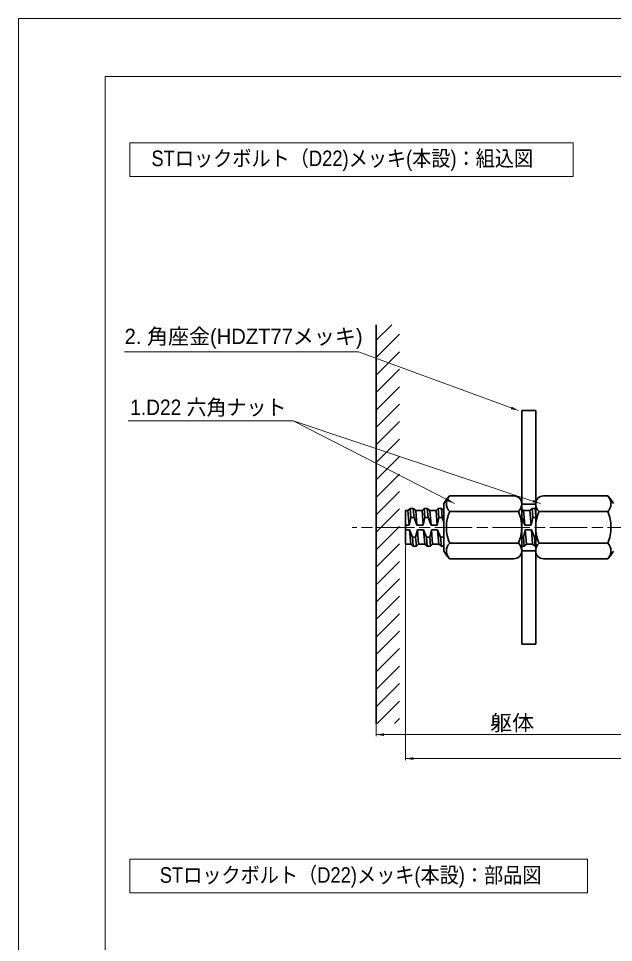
# Model space of a CAD drawing. Units: millimetres at full size, sheet at 1:2; details may follow other scales. Extents: x 2002 to 3684, y 1015 to 2203.
# Drawn here: x 2002 to 2385, y 1609 to 2203 of the extents above; entities that cross this region are included whole.
import ezdxf
from ezdxf.enums import TextEntityAlignment as Align

# ---------------------------------------------------------------- set-up
doc = ezdxf.new("R2010")
doc.units = ezdxf.units.MM
doc.header["$LTSCALE"] = 2
doc.linetypes.add('CHAIN', pattern=[18.5, 12, -1.5, 3.5, -1.5])
for name, color, linetype, lineweight in [('1 外形線', 7, 'Continuous', 35), ('2 細い実線', 3, 'Continuous', 20), ('4中心線', 1, 'CHAIN', 15), ('6寸法線', 4, 'Continuous', 13), ('7 枠・タイトル', 7, 'Continuous', 13), ('Defpoints_2', 7, 'Continuous', 13)]:
    doc.layers.add(name, color=color, linetype=linetype, lineweight=lineweight)
doc.styles.add('ＭＳ Ｐゴシック', font='')
doc.styles.get('ＭＳ Ｐゴシック').set_extended_font_data('MS PGothic')

# ---------------------------------------------------------------- blocks, each defined once
blk = doc.blocks.new('filled_arrow')
at = {"color": 0, "linetype": 'Continuous', "lineweight": -2}
blk.add_solid([(7.5, 1.25), (0, 0), (7.5, -1.25)], dxfattribs=at)

msp = doc.modelspace()

# ---------------------------------------------------------------- hatches: boundary and pattern name
at = {"layer": '2 細い実線'}
h = msp.add_hatch(dxfattribs=at)
h.set_pattern_fill('USER', color=256, style=0, pattern_type=2)
h.set_pattern_definition([(45, (2002.976, 1015.115), (-5.61266, 5.61266), [])])
h.paths.add_polyline_path([(2247.068, 1877.496), (2247.068, 1876.007), (2247.068, 1874.497), (2247.068, 1866.646), (2247.069, 1749.954), (2232.069, 1749.954), (2232.068, 1876.006), (2232.067, 2006.271), (2247.067, 2006.271), (2247.068, 1885.347)])

# ---------------------------------------------------------------- linework, layer by layer
at = {"layer": '1 外形線'}
for p, q in [((2232.069, 1749.954), (2232.067, 2006.271)), ((2325.591, 1891.008), (2325.593, 1951.011)), ((2334.593, 1951.011), (2325.593, 1951.011)), ((2334.593, 1951.011), (2334.591, 1891.008)), ((2320.592, 1896.208), (2279.182, 1896.208)), ((2339.591, 1896.207), (2381.001, 1896.205)), ((2275.592, 1876.008), (2275.592, 1891.367)), ((2334.591, 1891.008), (2325.591, 1891.008)), ((2325.592, 1876.008), (2325.592, 1891.208)), ((2334.589, 1876.008), (2334.59, 1891.208)), ((2250.847, 1886.765), (2250.848, 1865.265)), ((2252.513, 1886.747), (2250.847, 1886.747)), ((2253.906, 1888.097), (2252.513, 1886.747)), ((2253.277, 1877.497), (2252.513, 1886.747)), ((2254.382, 1882.347), (2253.906, 1888.097)), ((2255.907, 1888.096), (2253.906, 1888.097)), ((2255.907, 1888.096), (2257.523, 1886.747)), ((2256.382, 1882.346), (2255.907, 1888.096)), ((2258.287, 1877.497), (2257.523, 1886.747)), ((2261.536, 1886.747), (2257.523, 1886.747)), ((2262.929, 1888.097), (2261.536, 1886.747)), ((2262.3, 1877.497), (2261.536, 1886.747)), ((2263.405, 1882.347), (2262.929, 1888.097)), ((2264.93, 1888.096), (2262.929, 1888.097)), ((2264.93, 1888.096), (2266.546, 1886.747)), ((2265.405, 1882.346), (2264.93, 1888.096)), ((2267.31, 1877.497), (2266.546, 1886.747)), ((2270.559, 1886.747), (2266.546, 1886.747)), ((2271.952, 1888.096), (2270.559, 1886.747)), ((2271.323, 1877.497), (2270.559, 1886.747)), ((2272.428, 1882.346), (2271.952, 1888.096)), ((2273.953, 1888.096), (2271.952, 1888.096)), ((2273.953, 1888.096), (2275.569, 1886.747)), ((2274.428, 1882.346), (2273.953, 1888.096)), ((2275.592, 1886.466), (2275.569, 1886.747)), ((2275.592, 1886.747), (2275.569, 1886.747)), ((2323.455, 1886.123), (2279.347, 1886.123)), ((2325.592, 1887.762), (2326.807, 1886.748)), ((2325.665, 1882.348), (2325.593, 1883.225)), ((2330.82, 1886.749), (2326.807, 1886.748)), ((2327.571, 1877.498), (2326.807, 1886.748)), ((2332.214, 1888.098), (2330.821, 1886.748)), ((2331.585, 1877.498), (2330.821, 1886.748)), ((2334.213, 1888.098), (2332.214, 1888.098)), ((2332.689, 1882.348), (2332.214, 1888.098)), ((2334.213, 1888.098), (2334.59, 1887.783)), ((2334.59, 1883.548), (2334.213, 1888.098)), ((2336.728, 1886.123), (2380.835, 1886.12)), ((2253.277, 1877.497), (2250.848, 1877.497)), ((2254.382, 1882.347), (2253.277, 1877.497)), ((2254.382, 1882.347), (2256.382, 1882.346)), ((2256.382, 1882.346), (2258.287, 1877.497)), ((2262.3, 1877.497), (2258.287, 1877.497)), ((2263.405, 1882.347), (2262.3, 1877.497)), ((2263.405, 1882.347), (2265.405, 1882.346)), ((2265.405, 1882.346), (2267.31, 1877.497)), ((2271.323, 1877.497), (2267.31, 1877.497)), ((2272.428, 1882.346), (2271.323, 1877.497)), ((2272.428, 1882.346), (2274.428, 1882.346)), ((2274.428, 1882.346), (2275.593, 1879.382)), ((2325.593, 1882.348), (2325.665, 1882.348)), ((2325.665, 1882.348), (2327.571, 1877.498)), ((2331.584, 1877.498), (2327.571, 1877.498)), ((2332.689, 1882.348), (2331.585, 1877.498)), ((2332.689, 1882.348), (2334.59, 1882.348)), ((2253.525, 1874.497), (2250.848, 1874.497)), ((2254.289, 1865.247), (2253.525, 1874.497)), ((2255.431, 1869.647), (2253.525, 1874.497)), ((2257.431, 1869.647), (2258.535, 1874.498)), ((2259.299, 1865.247), (2258.535, 1874.497)), ((2262.548, 1874.497), (2258.535, 1874.497)), ((2263.312, 1865.247), (2262.548, 1874.497)), ((2264.454, 1869.646), (2262.548, 1874.497)), ((2266.454, 1869.647), (2267.558, 1874.497)), ((2268.322, 1865.247), (2267.558, 1874.497)), ((2271.571, 1874.497), (2267.558, 1874.497)), ((2272.335, 1865.247), (2271.571, 1874.497)), ((2273.477, 1869.646), (2271.571, 1874.497)), ((2275.592, 1876.008), (2275.592, 1860.649)), ((2325.592, 1876.008), (2325.592, 1860.808)), ((2326.714, 1869.649), (2327.819, 1874.499)), ((2331.832, 1874.499), (2327.819, 1874.499)), ((2328.583, 1865.248), (2327.819, 1874.498)), ((2332.597, 1865.248), (2331.833, 1874.498)), ((2333.738, 1869.648), (2331.833, 1874.498)), ((2334.589, 1876.008), (2334.589, 1860.808)), ((2254.289, 1865.247), (2250.848, 1865.247)), ((2255.906, 1863.897), (2254.289, 1865.247)), ((2255.906, 1863.897), (2255.431, 1869.647)), ((2255.431, 1869.647), (2257.431, 1869.647)), ((2257.906, 1863.896), (2257.431, 1869.647)), ((2257.906, 1863.896), (2259.299, 1865.247)), ((2263.312, 1865.247), (2259.299, 1865.247)), ((2264.929, 1863.897), (2263.312, 1865.247)), ((2264.454, 1869.646), (2266.454, 1869.647)), ((2264.929, 1863.897), (2264.454, 1869.646)), ((2266.929, 1863.896), (2266.454, 1869.647)), ((2266.929, 1863.896), (2268.322, 1865.247)), ((2272.335, 1865.247), (2268.322, 1865.247)), ((2273.952, 1863.896), (2272.335, 1865.247)), ((2273.477, 1869.646), (2275.477, 1869.647)), ((2273.952, 1863.896), (2273.477, 1869.646)), ((2275.477, 1869.647), (2275.593, 1870.156)), ((2275.593, 1868.242), (2275.477, 1869.647)), ((2323.455, 1865.893), (2279.347, 1865.893)), ((2325.593, 1869.648), (2326.714, 1869.649)), ((2327.189, 1863.898), (2326.714, 1869.649)), ((2327.189, 1863.898), (2328.583, 1865.248)), ((2332.597, 1865.248), (2328.583, 1865.248)), ((2334.214, 1863.898), (2332.597, 1865.248)), ((2334.214, 1863.898), (2333.738, 1869.648)), ((2333.738, 1869.648), (2334.589, 1869.648)), ((2336.727, 1865.893), (2380.834, 1865.89)), ((2257.906, 1863.896), (2255.906, 1863.897)), ((2266.929, 1863.896), (2264.929, 1863.897)), ((2275.593, 1863.896), (2273.952, 1863.896)), ((2325.59, 1861.008), (2325.589, 1801.011)), ((2334.59, 1861.008), (2325.59, 1861.008)), ((2327.189, 1863.898), (2325.592, 1863.898)), ((2334.589, 1863.898), (2334.214, 1863.898)), ((2334.589, 1801.011), (2334.59, 1861.008)), ((2320.592, 1855.808), (2279.182, 1855.808)), ((2339.588, 1855.807), (2380.999, 1855.805)), ((2334.589, 1801.011), (2325.589, 1801.011))]:
    msp.add_line(p, q, dxfattribs=at)
for centre, radius, start, end in [((2301.362, 1876.008), 30, 137.67514, 149.20449), ((2284.425, 1891.25), 7.216, 136.60274, 225.27705), ((2320.592, 1891.208), 5, 0, 90), ((2339.59, 1891.207), 5, 89.99696, 179.99696), ((2375.757, 1891.248), 7.216, 314.71991, 43.39422), ((2358.819, 1876.006), 30, 30.79248, 42.32182), ((2318.576, 1891.165), 7.016, 314.05313, 0.1882), ((2341.606, 1891.165), 7.016, 179.80877, 225.94383), ((2302.21, 1876.008), 25, 156.13394, 180), ((2300.592, 1876.008), 25, 0, 23.86606), ((2359.589, 1876.006), 25, 156.1309, 179.99696), ((2357.972, 1876.006), 25, 359.99696, 23.86302), ((2302.21, 1876.008), 25, 180, 203.86606), ((2300.592, 1876.008), 25, 336.13394, 0), ((2359.589, 1876.006), 25, 179.99696, 203.86302), ((2357.972, 1876.006), 25, 336.1309, 359.99696), ((2284.425, 1860.766), 7.216, 134.72295, 223.39726), ((2318.576, 1860.85), 7.016, 359.8118, 45.94687), ((2341.605, 1860.85), 7.016, 134.0501, 180.18516), ((2375.756, 1860.763), 7.216, 316.5997, 45.27402), ((2301.362, 1876.008), 30, 210.79551, 222.32486), ((2320.592, 1860.808), 5, 270, 0), ((2339.589, 1860.807), 5, 179.99696, 269.99696), ((2358.819, 1876.006), 30, 317.67211, 329.20145)]:
    msp.add_arc(centre, radius, start, end, dxfattribs=at)
at = {"layer": '4中心線'}
msp.add_line((3440.741, 1876.008), (2216.578, 1876.008), dxfattribs=at)
at = {"layer": '6寸法線'}
for p, q in [((2250.848, 1865.185), (2250.848, 1726.366)), ((2232.069, 1749.891), (2232.069, 1741.731)), ((2232.069, 1742.731), (2406.694, 1742.731)), ((2250.848, 1727.366), (3368.642, 1727.366))]:
    msp.add_line(p, q, dxfattribs=at)
for points in [[(2323.592, 1951.08), (2318.898, 1952.804), (2220.628, 1988.915), (2070.311, 1988.915)], [(2282.424, 1891.319), (2277.975, 1893.601), (2178.78, 1944.504), (2072.635, 1944.504)], [(2337.589, 1891.276), (2332.848, 1892.865), (2178.78, 1944.504)]]:
    msp.add_lwpolyline(points, dxfattribs=at)
at = {"layer": '7 枠・タイトル'}
for p, q in [((2057.863, 1052.34), (2057.863, 2165.893)), ((3628.559, 2165.893), (2057.863, 2165.893)), ((2073.7, 2123.132), (2358.557, 2123.132)), ((2073.7, 2123.132), (2073.7, 2101.561)), ((2358.557, 2123.132), (2358.557, 2101.561)), ((2073.7, 2101.561), (2358.557, 2101.561)), ((2073.7, 1662.625), (2367.929, 1662.625)), ((2073.7, 1662.625), (2073.7, 1641.054)), ((2367.929, 1662.625), (2367.929, 1641.054)), ((2073.7, 1641.054), (2367.929, 1641.054))]:
    msp.add_line(p, q, dxfattribs=at)
at = {"layer": 'Defpoints_2'}
msp.add_lwpolyline([(2002.211, 1015.116), (3684.211, 1015.116), (3684.211, 2203.116), (2002.211, 2203.116)], close=True, dxfattribs=at)

# ---------------------------------------------------------------- block references
at = {"layer": '6寸法線', "xscale": 0.667, "yscale": 0.667}
for p, rotation in [((2323.592, 1951.08), 159.8), ((2282.424, 1891.319), 152.8), ((2337.589, 1891.276), 161.5)]:
    msp.add_blockref('filled_arrow', p, dxfattribs=dict(at, rotation=rotation))
for p in [(2232.069, 1742.731), (2250.848, 1727.366)]:
    msp.add_blockref('filled_arrow', p, dxfattribs=at)

# ---------------------------------------------------------------- texts
at = {"layer": '6寸法線', "style": 'ＭＳ Ｐゴシック'}
msp.add_text('2. 角座金(HDZT77メッキ)', height=9.897, dxfattribs=at).set_placement((2070.403, 1990.829), align=Align.BOTTOM_LEFT)
at = {"layer": '6寸法線', "style": 'ＭＳ Ｐゴシック', "width": 0.95}
msp.add_text('1.D22 六角ナット', height=9.897, dxfattribs=at).set_placement((2073.999, 1945.269), align=Align.BOTTOM_LEFT)
at = {"layer": '6寸法線', "style": 'ＭＳ Ｐゴシック', "width": 1.05}
msp.add_text('躯体', height=9.897, dxfattribs=at).set_placement((2319.382, 1750.322), align=Align.MIDDLE_CENTER)
at = {"layer": '7 枠・タイトル', "style": 'ＭＳ Ｐゴシック', "width": 0.9}
for s, p in [('STロックボルト（D22)メッキ(本設)：組込図', (2087.637, 2105.174)), ('STロックボルト（D22)メッキ(本設)：部品図', (2092.986, 1644.493))]:
    msp.add_text(s, height=10.02, dxfattribs=at).set_placement(p, align=Align.BOTTOM_LEFT)

doc.saveas('drawing.dxf')
